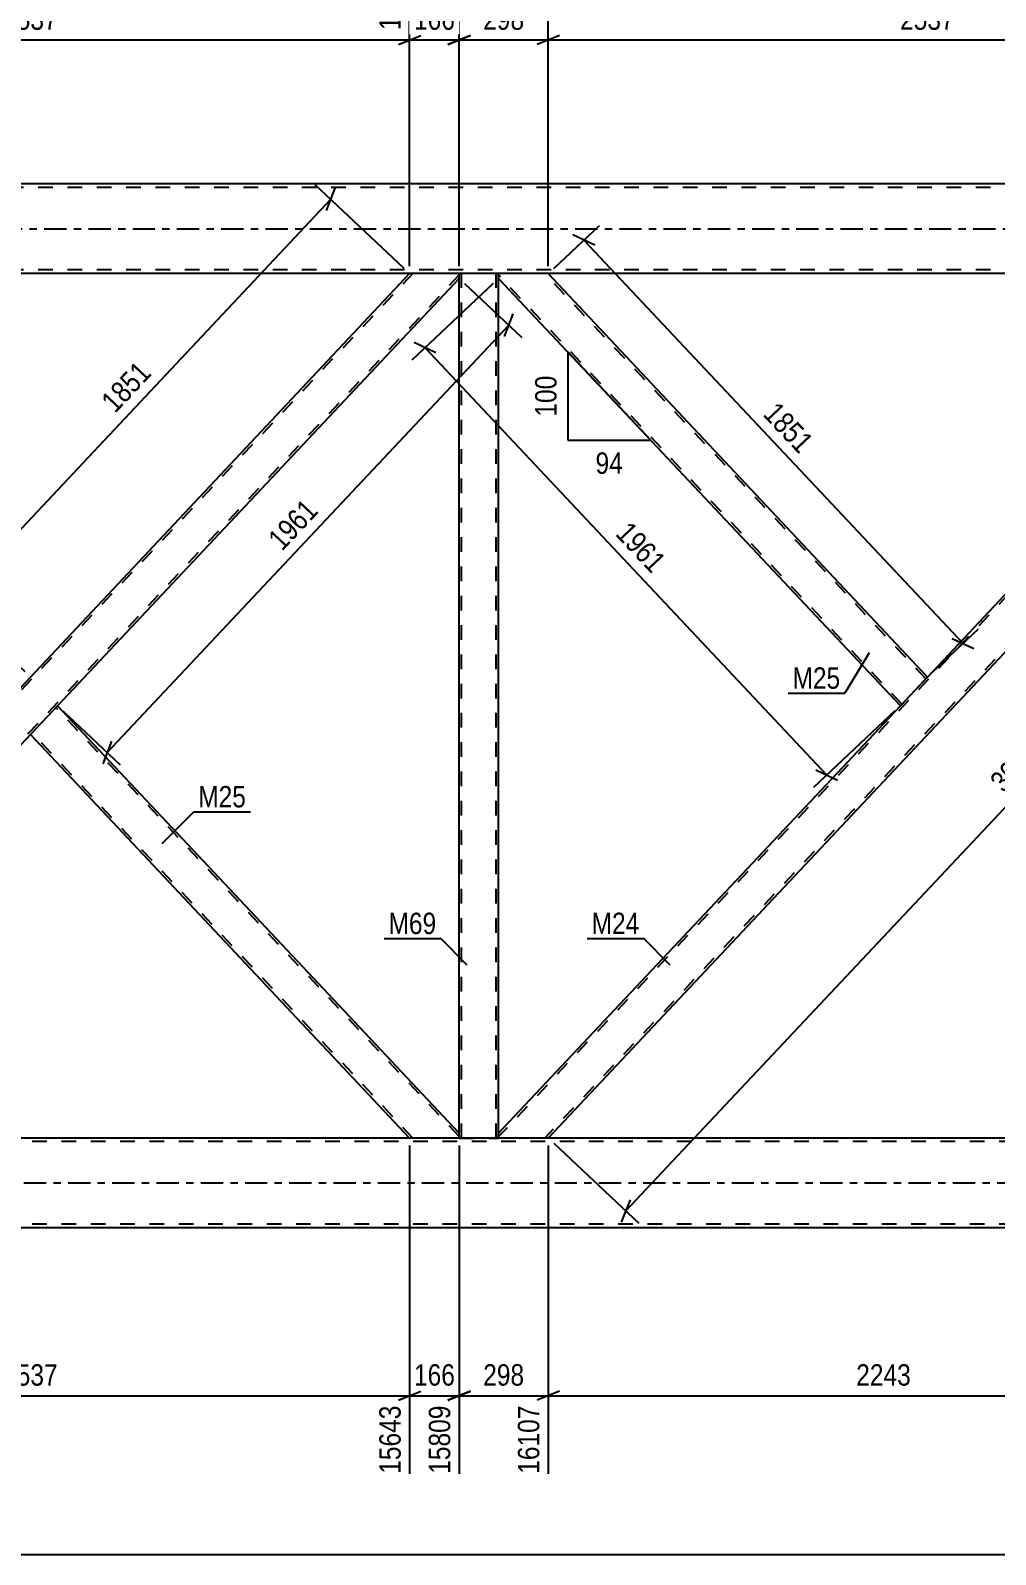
# Model space of a CAD drawing. Header units: millimetres. Extents: x -95 to 746, y -460 to 134.
# Drawn here: x 519 to 648.1, y -177.3 to 26.5 of the extents above; entities that cross this region are included whole.
import ezdxf

# ---------------------------------------------------------------- set-up
doc = ezdxf.new("R2010")
doc.units = ezdxf.units.MM
doc.linetypes.add('DXK_LINE_DOT2', pattern=[3.9198, 1.9599, -1.9599])
doc.linetypes.add('DXK_LINE_DOT3', pattern=[5.9187, 2.979, -0.9799, 0.9799, -0.9799])
doc.styles.add('Arial Narrow', font='ARIALN.TTF', dxfattribs={"height": 0.2})

# ---------------------------------------------------------------- blocks, each defined once
blk = doc.blocks.new('Part-389780219-1404 - 1176')
at = {"color": 7, "linetype": 'DXK_LINE_DOT2'}
for p, q in [((570.17, -6), (461.64, -121.41)), ((576.36, -6), (569.73, -6)), ((576.36, -6.19), (467.83, -121.6)), ((519, -59.95), (515.38, -63.8)), ((522.63, -63.8), (519, -67.65)), ((468.27, -121.6), (461.64, -121.6))]:
    blk.add_line(p, q, dxfattribs=at)
at = {"color": 2, "linetype": 'Continuous'}
for p, q in [((569.73, -6), (519, -59.95)), ((576.36, -6.66), (576.36, -6)), ((576.36, -6.66), (522.63, -63.8)), ((515.38, -63.8), (461.64, -120.94)), ((519, -67.65), (468.27, -121.6)), ((461.64, -121.6), (461.64, -120.94))]:
    blk.add_line(p, q, dxfattribs=at)
blk = doc.blocks.new('Part-389780219-1406 - 1176')
at = {"color": 7, "linetype": 'DXK_LINE_DOT2'}
for p, q in [((690.17, -6), (581.64, -121.41)), ((696.36, -6), (689.73, -6)), ((696.36, -6.48), (696.36, -6)), ((696.36, -6.19), (587.83, -121.6)), ((639, -59.95), (635.38, -63.8)), ((588.27, -121.6), (581.64, -121.6))]:
    blk.add_line(p, q, dxfattribs=at)
at = {"color": 2, "linetype": 'Continuous'}
for p, q in [((689.73, -6), (639, -59.95)), ((696.36, -6.66), (588.27, -121.6)), ((696.36, -6.66), (696.36, -6.48)), ((581.64, -120.94), (635.38, -63.8)), ((581.64, -121.6), (581.64, -120.94))]:
    blk.add_line(p, q, dxfattribs=at)
blk = doc.blocks.new('Part-389780219-1408 - 1176')
at = {"color": 2, "linetype": 'Continuous'}
for p, q in [((581.64, -6.66), (581.64, -6)), ((639, -59.95), (588.27, -6)), ((635.38, -63.8), (581.64, -6.66)), ((638.56, -60.41), (635.38, -63.8)), ((639, -59.95), (638.56, -60.41))]:
    blk.add_line(p, q, dxfattribs=at)
at = {"color": 7, "linetype": 'DXK_LINE_DOT2'}
for p, q in [((588.27, -6), (581.64, -6)), ((638.78, -60.18), (587.83, -6)), ((635.6, -63.57), (581.64, -6.19)), ((638.97, -59.98), (638.56, -60.41)), ((635.6, -63.57), (635.61, -63.55))]:
    blk.add_line(p, q, dxfattribs=at)
blk = doc.blocks.new('Part-389780219-1417 - 1176')
at = {"color": 7, "linetype": 'DXK_LINE_DOT2'}
for p, q in [((581.64, -6), (576.36, -6)), ((576.36, -6.66), (576.36, -6)), ((576.68, -121.6), (576.68, -6)), ((581.32, -121.6), (581.32, -6)), ((581.64, -6.66), (581.64, -6)), ((576.36, -121.6), (576.36, -120.94)), ((576.36, -121.6), (581.64, -121.6)), ((581.64, -121.6), (581.64, -120.94))]:
    blk.add_line(p, q, dxfattribs=at)
at = {"color": 2, "linetype": 'Continuous'}
for p, q in [((576.36, -120.94), (576.36, -6.66)), ((581.64, -120.94), (581.64, -6.66))]:
    blk.add_line(p, q, dxfattribs=at)
blk = doc.blocks.new('Part-389780219-1428 - 1176')
at = {"color": 2, "linetype": 'Continuous'}
for p, q in [((522.63, -63.8), (519, -67.65)), ((576.36, -120.94), (522.63, -63.8)), ((569.73, -121.6), (519, -67.65)), ((576.36, -121.6), (576.36, -120.94))]:
    blk.add_line(p, q, dxfattribs=at)
at = {"color": 7, "linetype": 'DXK_LINE_DOT2'}
for p, q in [((576.36, -121.41), (522.41, -64.03)), ((519.22, -67.42), (519.24, -67.4)), ((570.17, -121.6), (519.22, -67.42)), ((576.36, -121.6), (569.73, -121.6))]:
    blk.add_line(p, q, dxfattribs=at)
blk = doc.blocks.new('Part-389780219-1493 - 1176')
at = {"color": 7, "linetype": 'DXK_LINE_DOT2'}
for p, q in [((718, 5.52), (0, 5.52)), ((718, -5.52), (0, -5.52))]:
    blk.add_line(p, q, dxfattribs=at)
at = {"color": 2, "linetype": 'Continuous'}
for p, q in [((697, 6), (461, 6)), ((692.5, -6), (465.5, -6))]:
    blk.add_line(p, q, dxfattribs=at)
at = {"color": 7, "linetype": 'DXK_LINE_DOT3'}
blk.add_line((0, 0), (718, 0), dxfattribs=at)
blk = doc.blocks.new('Part-389780219-1494 - 1176')
at = {"color": 7, "linetype": 'DXK_LINE_DOT2'}
for p, q in [((678, -122.08), (-56, -122.08)), ((678, -121.6), (-18.36, -121.6)), ((678, -133.12), (-56, -133.12)), ((678, -133.6), (-36.75, -133.6))]:
    blk.add_line(p, q, dxfattribs=at)
at = {"color": 2, "linetype": 'Continuous'}
for p, q in [((673.2, -121.6), (216.6, -121.6)), ((673.2, -133.6), (465.5, -133.6))]:
    blk.add_line(p, q, dxfattribs=at)
at = {"color": 7, "linetype": 'DXK_LINE_DOT3'}
blk.add_line((-56, -127.6), (678, -127.6), dxfattribs=at)
blk = doc.blocks.new('AngleDimension-389780219-21228 - 1176')
at = {"color": 7, "linetype": 'Continuous'}
for p, q in [((590.88, -16.48), (601.98, -28.28)), ((590.88, -16.48), (590.88, -28.28)), ((590.88, -28.28), (601.98, -28.28)), ((601.55, -27.83), (601.98, -28.28))]:
    blk.add_line(p, q, dxfattribs=at)
at = {"color": 0}
for points in [[(589.98, -19.04), (585.78, -19.04), (585.78, -25.73), (589.98, -25.73)], [(598.86, -33.38), (598.86, -29.18), (594, -29.18), (594, -33.38)]]:
    blk.add_wipeout(points, dxfattribs=at)
at = {"color": 3, "style": 'Arial Narrow'}
blk.add_text('100', height=2.863, rotation=90.0002, dxfattribs=at).set_placement((589.38, -25.13))
blk.add_text('94', height=2.863, dxfattribs=at).set_placement((594.6, -32.78))
blk = doc.blocks.new('StraightDimension-389780219-21369 - 1176')
at = {"color": 7, "linetype": 'Continuous'}
blk.add_line((-57, -177.3), (719, -177.3), dxfattribs=at)
blk = doc.blocks.new('StraightDimension-389780219-29122 - 1176')
at = {"color": 7, "linetype": 'Continuous'}
for p, q in [((468.27, -5), (468.27, 40.19)), ((569.73, -5), (569.73, 35.69)), ((469.77, 25.85), (466.77, 24.65)), ((468.27, 25.25), (569.73, 25.25)), ((568.23, 24.65), (571.23, 25.85))]:
    blk.add_line(p, q, dxfattribs=at)
at = {"color": 0, "linetype": 'Continuous'}
blk.add_wipeout([(569.13, 36.29), (564.93, 36.29), (564.93, 25.95), (569.13, 25.95)], dxfattribs=at)
at = {"color": 0}
blk.add_wipeout([(523.26, 26), (523.26, 30.2), (514.74, 30.2), (514.74, 26)], dxfattribs=at)
at = {"color": 3, "linetype": 'Continuous', "style": 'Arial Narrow'}
blk.add_text('14243', height=2.863, rotation=90.0002, dxfattribs=at).set_placement((568.53, 26.55))
at = {"color": 3, "style": 'Arial Narrow'}
blk.add_text('2537', height=2.863, dxfattribs=at).set_placement((515.34, 26.6))
blk = doc.blocks.new('StraightDimension-389780219-29119 - 1176')
at = {"color": 7, "linetype": 'Continuous'}
for p, q in [((588.27, -5), (588.27, 40.19)), ((689.73, -5), (689.73, 35.69)), ((589.77, 25.85), (586.77, 24.65)), ((588.27, 25.25), (689.73, 25.25)), ((688.23, 24.65), (691.23, 25.85))]:
    blk.add_line(p, q, dxfattribs=at)
at = {"color": 0, "linetype": 'Continuous'}
blk.add_wipeout([(689.13, 36.29), (684.93, 36.29), (684.93, 25.95), (689.13, 25.95)], dxfattribs=at)
at = {"color": 0}
blk.add_wipeout([(643.26, 26), (643.26, 30.2), (634.74, 30.2), (634.74, 26)], dxfattribs=at)
at = {"color": 3, "linetype": 'Continuous', "style": 'Arial Narrow'}
blk.add_text('17243', height=2.863, rotation=90.0002, dxfattribs=at).set_placement((688.53, 26.55))
at = {"color": 3, "style": 'Arial Narrow'}
blk.add_text('2537', height=2.863, dxfattribs=at).set_placement((635.34, 26.6))
blk = doc.blocks.new('StraightDimension-389780219-21136 - 1176')
at = {"color": 7, "linetype": 'Continuous'}
for p, q in [((589, -5.31), (595.11, 0.43)), ((594.49, -2.2), (591.56, -0.84)), ((593.03, -1.52), (643.77, -55.47)), ((639.7, -59.3), (645.84, -53.52)), ((642.3, -54.79), (645.23, -56.15))]:
    blk.add_line(p, q, dxfattribs=at)
at = {"color": 0}
blk.add_wipeout([(621.86, -31.08), (624.92, -28.21), (619.09, -22), (616.03, -24.88)], dxfattribs=at)
at = {"color": 3, "style": 'Arial Narrow'}
blk.add_text('1851', height=2.863, rotation=-46.7591, dxfattribs=at).set_placement((616.88, -24.91))
blk = doc.blocks.new('StraightDimension-389780219-24856 - 1176')
at = {"color": 7, "linetype": 'Continuous'}
for p, q in [((569.73, -122.6), (569.73, -166.5)), ((576.36, -122.6), (576.36, -166.5)), ((568.23, -156.66), (571.23, -155.46)), ((569.73, -156.06), (576.36, -156.06)), ((577.86, -155.46), (574.86, -156.66))]:
    blk.add_line(p, q, dxfattribs=at)
at = {"color": 0}
blk.add_wipeout([(576.39, -155.31), (576.39, -151.11), (569.71, -151.11), (569.71, -155.31)], dxfattribs=at)
at = {"color": 0, "linetype": 'Continuous'}
blk.add_wipeout([(575.76, -156.76), (571.56, -156.76), (571.56, -167.1), (575.76, -167.1)], dxfattribs=at)
at = {"color": 3, "style": 'Arial Narrow'}
blk.add_text('166', height=2.863, dxfattribs=at).set_placement((570.31, -154.71))
at = {"color": 3, "linetype": 'Continuous', "style": 'Arial Narrow'}
blk.add_text('15809', height=2.863, rotation=90.0002, dxfattribs=at).set_placement((575.16, -166.5))
blk = doc.blocks.new('StraightDimension-389780219-21097 - 1176')
at = {"color": 7, "linetype": 'Continuous'}
for p, q in [((569.01, -5.31), (557.1, 5.88)), ((558.59, 2.42), (559.77, 5.43)), ((508.44, -50.02), (559.18, 3.93)), ((518.27, -59.26), (506.37, -48.07)), ((509.03, -48.51), (507.85, -51.52))]:
    blk.add_line(p, q, dxfattribs=at)
at = {"color": 0}
blk.add_wipeout([(536.18, -19.43), (533.12, -16.55), (527.29, -22.75), (530.35, -25.63)], dxfattribs=at)
at = {"color": 3, "style": 'Arial Narrow'}
blk.add_text('1851', height=2.863, rotation=46.7591, dxfattribs=at).set_placement((530.32, -24.78))
blk = doc.blocks.new('StraightDimension-389780219-21119 - 1176')
at = {"color": 7, "linetype": 'Continuous'}
for p, q in [((577.09, -7.35), (584.75, -14.55)), ((582.41, -14.41), (583.59, -11.4)), ((529.27, -70.05), (583, -12.91)), ((523.35, -64.49), (531.01, -71.69)), ((529.86, -68.54), (528.68, -71.55))]:
    blk.add_line(p, q, dxfattribs=at)
at = {"color": 0}
blk.add_wipeout([(558.5, -37.86), (555.44, -34.98), (549.61, -41.18), (552.67, -44.06)], dxfattribs=at)
at = {"color": 3, "style": 'Arial Narrow'}
blk.add_text('1961', height=2.863, rotation=46.7591, dxfattribs=at).set_placement((552.65, -43.21))
blk = doc.blocks.new('StraightDimension-389780219-21166 - 1176')
at = {"color": 7, "linetype": 'Continuous'}
for p, q in [((580.91, -7.35), (570.04, -17.57)), ((573.25, -16.61), (570.33, -15.24)), ((571.79, -15.93), (625.53, -73.06)), ((634.65, -64.49), (623.78, -74.71)), ((624.06, -72.38), (626.99, -73.75))]:
    blk.add_line(p, q, dxfattribs=at)
at = {"color": 0}
blk.add_wipeout([(602.12, -47.08), (605.18, -44.2), (599.35, -38), (596.29, -40.88)], dxfattribs=at)
at = {"color": 3, "style": 'Arial Narrow'}
blk.add_text('1961', height=2.863, rotation=-46.7591, dxfattribs=at).set_placement((597.14, -40.91))
blk = doc.blocks.new('StraightDimension-389780219-21259 - 1176')
at = {"color": 7, "linetype": 'Continuous'}
for p, q in [((697.09, -7.17), (708.57, -17.97)), ((706.23, -17.83), (707.41, -14.82)), ((598.64, -131.35), (706.82, -16.32)), ((589, -122.29), (600.39, -133)), ((599.23, -129.85), (598.05, -132.86))]:
    blk.add_line(p, q, dxfattribs=at)
at = {"color": 0}
blk.add_wipeout([(655.1, -70.22), (652.04, -67.35), (646.21, -73.55), (649.27, -76.42)], dxfattribs=at)
at = {"color": 3, "style": 'Arial Narrow'}
blk.add_text('3948', height=2.863, rotation=46.7591, dxfattribs=at).set_placement((649.24, -75.58))
blk = doc.blocks.new('StraightDimension-389780219-24854 - 1176')
at = {"color": 7, "linetype": 'Continuous'}
for p, q in [((588.27, -122.6), (588.27, -166.5)), ((678, -139.4), (678, -166.5)), ((589.77, -155.46), (586.77, -156.66)), ((588.27, -156.06), (678, -156.06)), ((676.5, -156.66), (679.5, -155.46))]:
    blk.add_line(p, q, dxfattribs=at)
at = {"color": 0}
blk.add_wipeout([(637.39, -155.31), (637.39, -151.11), (628.88, -151.11), (628.88, -155.31)], dxfattribs=at)
at = {"color": 0, "linetype": 'Continuous'}
blk.add_wipeout([(677.4, -156.76), (673.2, -156.76), (673.2, -167.1), (677.4, -167.1)], dxfattribs=at)
at = {"color": 3, "style": 'Arial Narrow'}
blk.add_text('2243', height=2.863, dxfattribs=at).set_placement((629.48, -154.71))
at = {"color": 3, "linetype": 'Continuous', "style": 'Arial Narrow'}
blk.add_text('18350', height=2.863, rotation=90.0002, dxfattribs=at).set_placement((676.8, -166.5))
blk = doc.blocks.new('StraightDimension-389780219-24855 - 1176')
at = {"color": 7, "linetype": 'Continuous'}
for p, q in [((576.36, -122.6), (576.36, -166.5)), ((588.27, -122.6), (588.27, -166.5)), ((574.86, -156.66), (577.86, -155.46)), ((576.36, -156.06), (588.27, -156.06)), ((589.77, -155.46), (586.77, -156.66))]:
    blk.add_line(p, q, dxfattribs=at)
at = {"color": 0}
blk.add_wipeout([(585.66, -155.31), (585.66, -151.11), (578.97, -151.11), (578.97, -155.31)], dxfattribs=at)
at = {"color": 0, "linetype": 'Continuous'}
blk.add_wipeout([(587.67, -156.76), (583.47, -156.76), (583.47, -167.1), (587.67, -167.1)], dxfattribs=at)
at = {"color": 3, "style": 'Arial Narrow'}
blk.add_text('298', height=2.863, dxfattribs=at).set_placement((579.57, -154.71))
at = {"color": 3, "linetype": 'Continuous', "style": 'Arial Narrow'}
blk.add_text('16107', height=2.863, rotation=90.0002, dxfattribs=at).set_placement((587.07, -166.5))
blk = doc.blocks.new('StraightDimension-389780219-24857 - 1176')
at = {"color": 7, "linetype": 'Continuous'}
for p, q in [((468.27, -122.6), (468.27, -166.5)), ((569.73, -122.6), (569.73, -166.5)), ((469.77, -155.46), (466.77, -156.66)), ((468.27, -156.06), (569.73, -156.06)), ((568.23, -156.66), (571.23, -155.46))]:
    blk.add_line(p, q, dxfattribs=at)
at = {"color": 0}
blk.add_wipeout([(523.26, -155.31), (523.26, -151.11), (514.74, -151.11), (514.74, -155.31)], dxfattribs=at)
at = {"color": 0, "linetype": 'Continuous'}
blk.add_wipeout([(569.13, -156.76), (564.93, -156.76), (564.93, -167.1), (569.13, -167.1)], dxfattribs=at)
at = {"color": 3, "style": 'Arial Narrow'}
blk.add_text('2537', height=2.863, dxfattribs=at).set_placement((515.34, -154.71))
at = {"color": 3, "linetype": 'Continuous', "style": 'Arial Narrow'}
blk.add_text('15643', height=2.863, rotation=90.0002, dxfattribs=at).set_placement((568.53, -166.5))
blk = doc.blocks.new('StraightDimension-389780219-29120 - 1176')
at = {"color": 7, "linetype": 'Continuous'}
for p, q in [((576.36, -5), (576.36, 40.19)), ((588.27, -5), (588.27, 40.19)), ((574.86, 24.65), (577.86, 25.85)), ((576.36, 25.25), (588.27, 25.25)), ((589.77, 25.85), (586.77, 24.65))]:
    blk.add_line(p, q, dxfattribs=at)
at = {"color": 0}
blk.add_wipeout([(585.66, 26), (585.66, 30.2), (578.97, 30.2), (578.97, 26)], dxfattribs=at)
at = {"color": 0, "linetype": 'Continuous'}
blk.add_wipeout([(587.67, 40.79), (583.47, 40.79), (583.47, 30.45), (587.67, 30.45)], dxfattribs=at)
at = {"color": 3, "linetype": 'Continuous', "style": 'Arial Narrow'}
blk.add_text('14707', height=2.863, rotation=90.0002, dxfattribs=at).set_placement((587.07, 31.05))
at = {"color": 3, "style": 'Arial Narrow'}
blk.add_text('298', height=2.863, dxfattribs=at).set_placement((579.57, 26.6))
blk = doc.blocks.new('StraightDimension-389780219-29121 - 1176')
at = {"color": 7, "linetype": 'Continuous'}
for p, q in [((576.36, -5), (576.36, 40.19)), ((569.73, -5), (569.73, 35.69)), ((568.23, 24.65), (571.23, 25.85)), ((569.73, 25.25), (576.36, 25.25)), ((577.86, 25.85), (574.86, 24.65))]:
    blk.add_line(p, q, dxfattribs=at)
at = {"color": 0}
blk.add_wipeout([(576.39, 26), (576.39, 30.2), (569.71, 30.2), (569.71, 26)], dxfattribs=at)
at = {"color": 0, "linetype": 'Continuous'}
blk.add_wipeout([(575.76, 40.79), (571.56, 40.79), (571.56, 30.45), (575.76, 30.45)], dxfattribs=at)
at = {"color": 3, "linetype": 'Continuous', "style": 'Arial Narrow'}
blk.add_text('14409', height=2.863, rotation=90.0002, dxfattribs=at).set_placement((575.16, 31.05))
at = {"color": 3, "style": 'Arial Narrow'}
blk.add_text('166', height=2.863, dxfattribs=at).set_placement((570.31, 26.6))
blk = doc.blocks.new('Mark-389780219-20113 - 1176')
at = {"color": 0}
blk.add_wipeout([(547.83, -77.38), (547.83, -74.38), (541.44, -74.38), (541.44, -77.38)], dxfattribs=at)
blk.add_wipeout([(547.83, -77.38), (547.83, -74.38), (541.44, -74.38), (541.44, -77.38)], dxfattribs=at)
at = {"color": 30, "linetype": 'Continuous'}
for p, q in [((536.6, -82.22), (540.84, -77.98)), ((540.84, -77.98), (548.43, -77.98))]:
    blk.add_line(p, q, dxfattribs=at)
at = {"color": 3, "style": 'Arial Narrow'}
blk.add_text('M25', height=2.863, dxfattribs=at).set_placement((541.44, -77.38))
blk = doc.blocks.new('Mark-389780219-20080 - 1176')
at = {"color": 0}
blk.add_wipeout([(600.46, -94.33), (600.46, -91.33), (594.07, -91.33), (594.07, -94.33)], dxfattribs=at)
blk.add_wipeout([(600.46, -94.33), (600.46, -91.33), (594.07, -91.33), (594.07, -94.33)], dxfattribs=at)
at = {"color": 30, "linetype": 'Continuous'}
for p in [(593.47, -94.93), (604.6, -98.47)]:
    blk.add_line(p, (601.06, -94.93), dxfattribs=at)
at = {"color": 3, "style": 'Arial Narrow'}
blk.add_text('M24', height=2.863, dxfattribs=at).set_placement((594.07, -94.33))
blk = doc.blocks.new('Mark-389780219-20083 - 1176')
at = {"color": 0}
blk.add_wipeout([(627.35, -61.52), (627.35, -58.52), (620.95, -58.52), (620.95, -61.52)], dxfattribs=at)
blk.add_wipeout([(627.35, -61.52), (627.35, -58.52), (620.95, -58.52), (620.95, -61.52)], dxfattribs=at)
at = {"color": 30, "linetype": 'Continuous'}
for p in [(631.23, -56.73), (620.35, -62.12)]:
    blk.add_line(p, (627.95, -62.12), dxfattribs=at)
at = {"color": 3, "style": 'Arial Narrow'}
blk.add_text('M25', height=2.863, dxfattribs=at).set_placement((620.95, -61.52))
blk = doc.blocks.new('Mark-389780219-20098 - 1176')
at = {"color": 0}
blk.add_wipeout([(573.29, -94.33), (573.29, -91.33), (566.9, -91.33), (566.9, -94.33)], dxfattribs=at)
blk.add_wipeout([(573.29, -94.33), (573.29, -91.33), (566.9, -91.33), (566.9, -94.33)], dxfattribs=at)
at = {"color": 30, "linetype": 'Continuous'}
for p in [(566.3, -94.93), (577.43, -98.47)]:
    blk.add_line(p, (573.89, -94.93), dxfattribs=at)
at = {"color": 3, "style": 'Arial Narrow'}
blk.add_text('M69', height=2.863, dxfattribs=at).set_placement((566.9, -94.33))

msp = doc.modelspace()

# ---------------------------------------------------------------- block references
for name in ['Part-389780219-1493 - 1176', 'Part-389780219-1404 - 1176', 'Part-389780219-1417 - 1176', 'Part-389780219-1406 - 1176', 'Part-389780219-1408 - 1176', 'Part-389780219-1428 - 1176', 'Part-389780219-1494 - 1176']:
    msp.add_blockref(name, (0, 0))

# ---------------------------------------------------------------- next in the draw order: block references
for name in ['StraightDimension-389780219-29122 - 1176', 'StraightDimension-389780219-29119 - 1176', 'AngleDimension-389780219-21228 - 1176']:
    msp.add_blockref(name, (0, 0))

# ---------------------------------------------------------------- next in the draw order: block references
msp.add_blockref('StraightDimension-389780219-21369 - 1176', (0, 0))

# ---------------------------------------------------------------- next in the draw order: block references
for name in ['StraightDimension-389780219-21097 - 1176', 'StraightDimension-389780219-21136 - 1176', 'Mark-389780219-20113 - 1176', 'Mark-389780219-20098 - 1176', 'StraightDimension-389780219-24856 - 1176']:
    msp.add_blockref(name, (0, 0))

# ---------------------------------------------------------------- next in the draw order: block references
for name in ['StraightDimension-389780219-29120 - 1176', 'StraightDimension-389780219-21119 - 1176', 'StraightDimension-389780219-24857 - 1176']:
    msp.add_blockref(name, (0, 0))

# ---------------------------------------------------------------- next in the draw order: block references
for name in ['StraightDimension-389780219-29121 - 1176', 'StraightDimension-389780219-21166 - 1176']:
    msp.add_blockref(name, (0, 0))

# ---------------------------------------------------------------- next in the draw order: block references
msp.add_blockref('StraightDimension-389780219-21259 - 1176', (0, 0))

# ---------------------------------------------------------------- next in the draw order: block references
for name in ['Mark-389780219-20083 - 1176', 'Mark-389780219-20080 - 1176', 'StraightDimension-389780219-24854 - 1176']:
    msp.add_blockref(name, (0, 0))

# ---------------------------------------------------------------- next in the draw order: block references
msp.add_blockref('StraightDimension-389780219-24855 - 1176', (0, 0))

doc.saveas('drawing.dxf')
